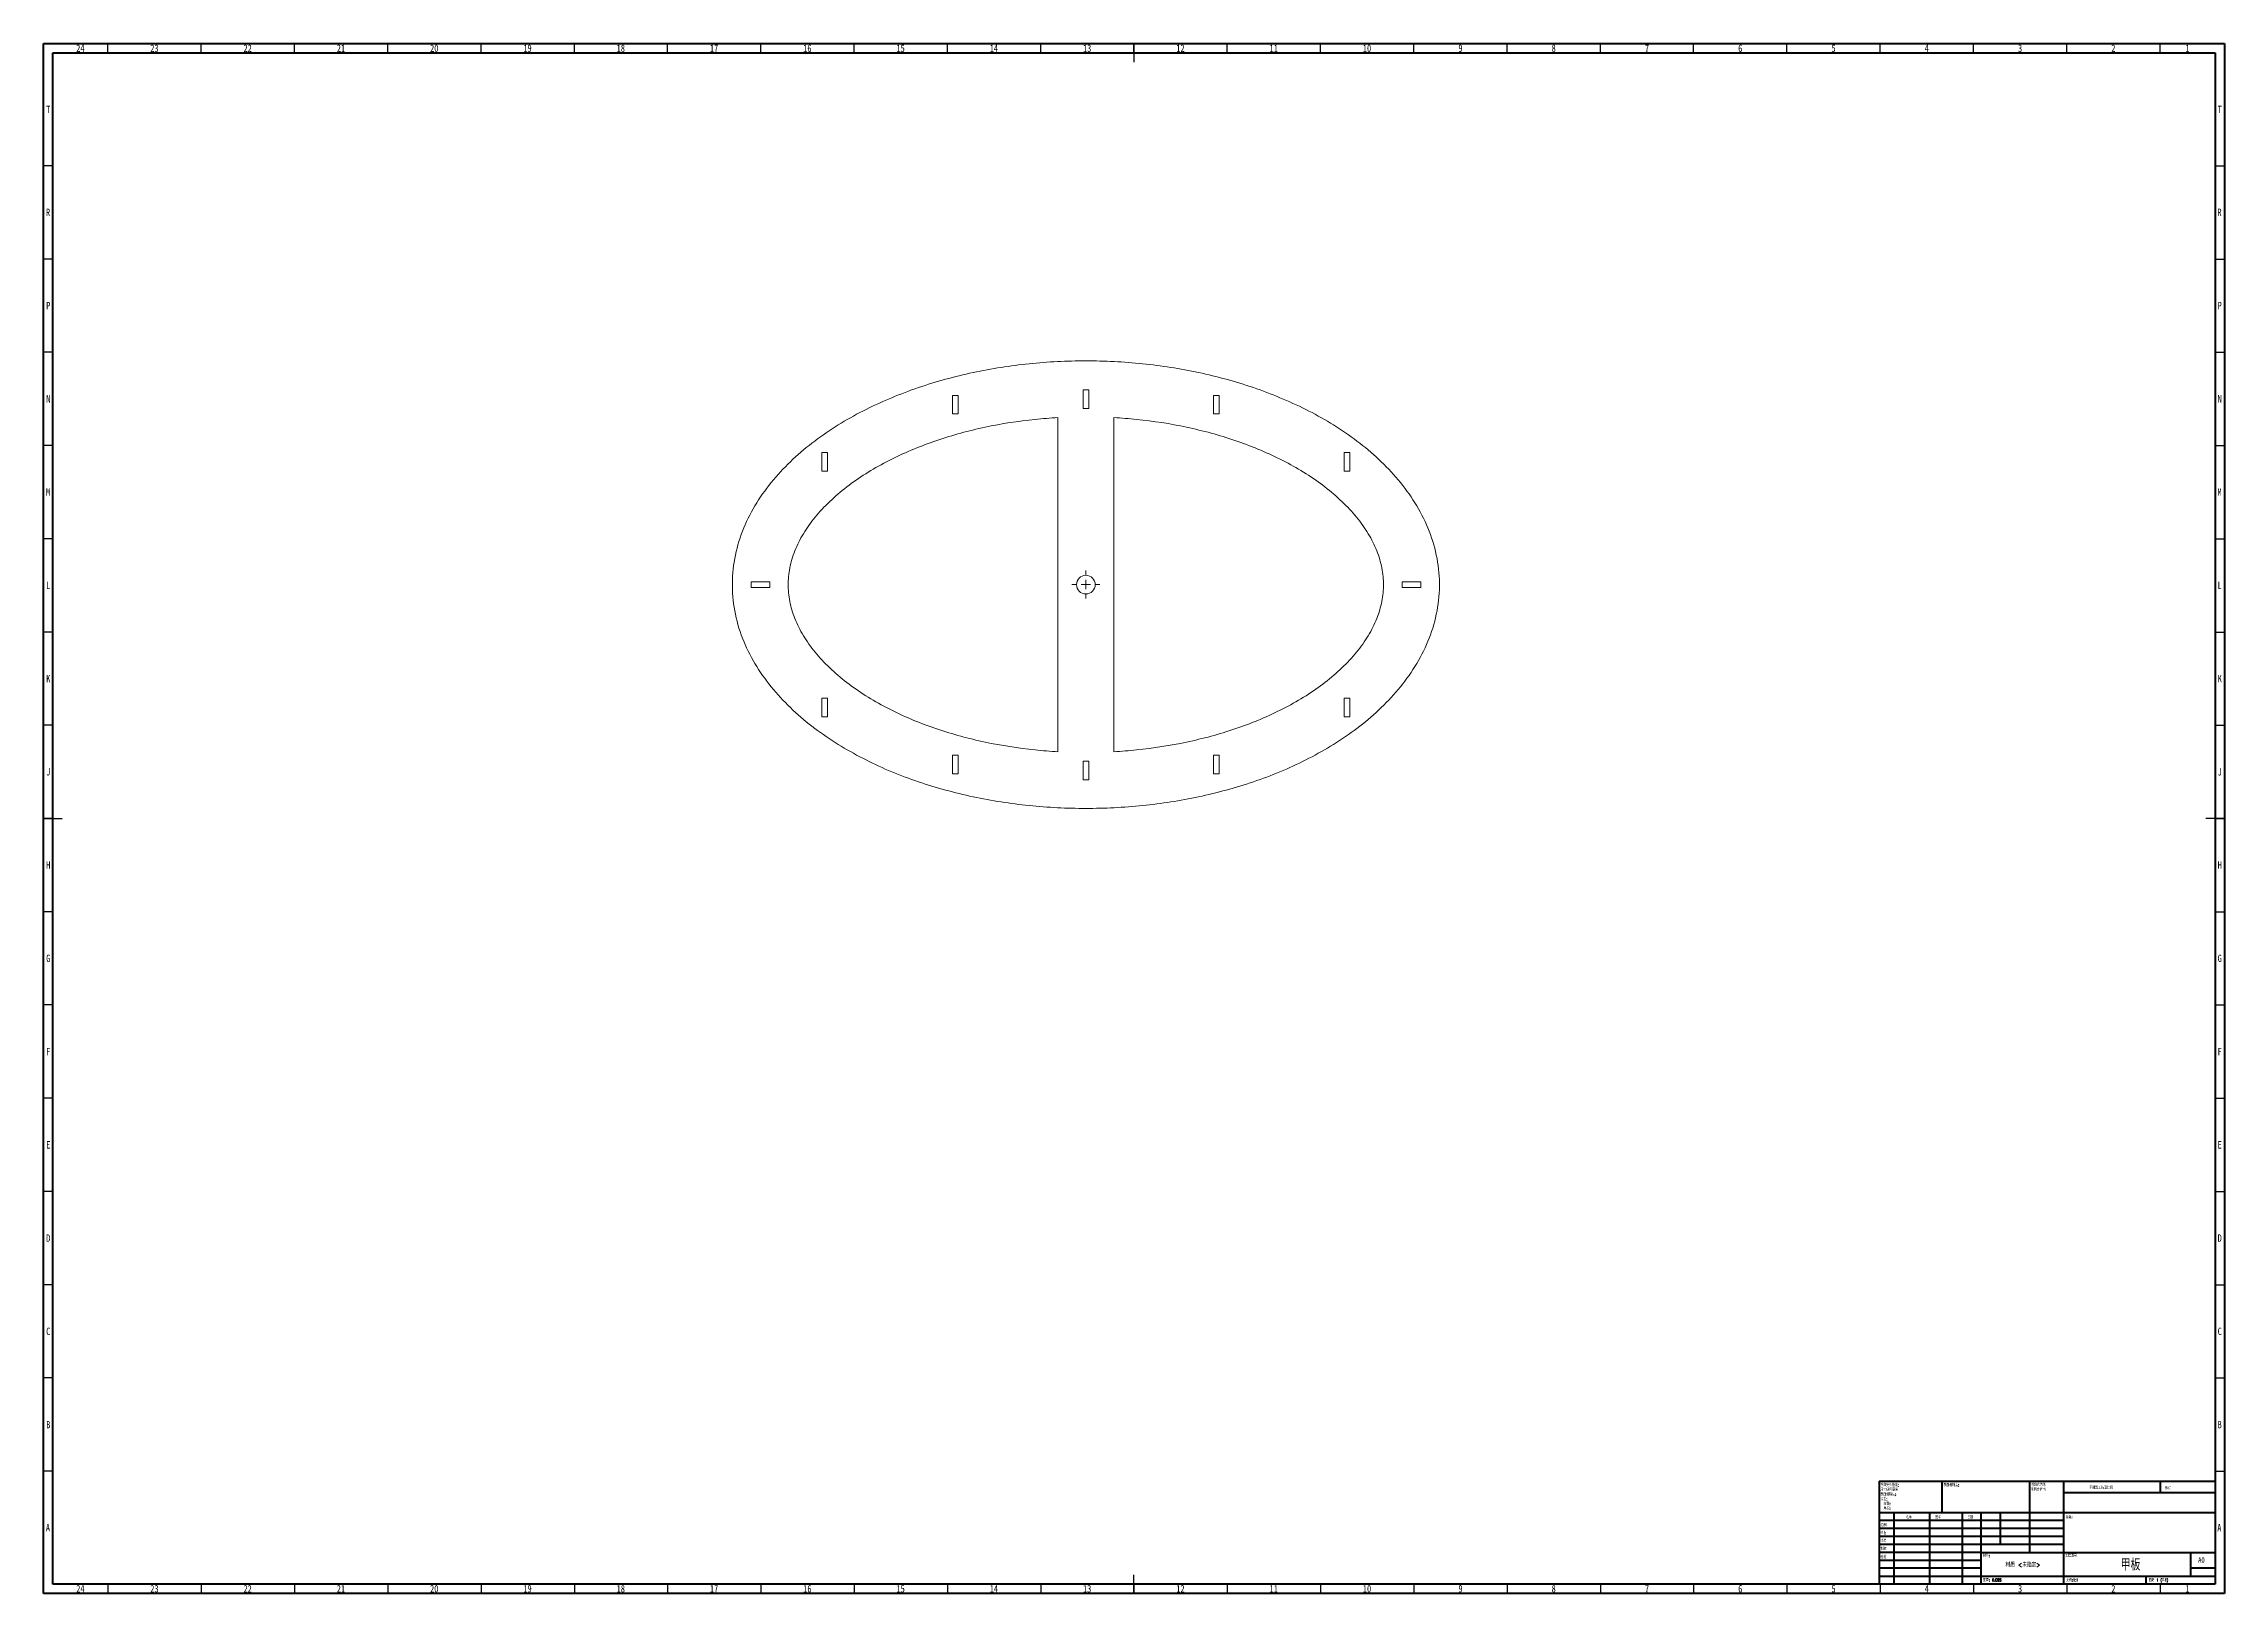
# Model space of a CAD drawing. Header units: millimetres. Extents: x 15 to 1184, y 5 to 836.
import ezdxf

# ---------------------------------------------------------------- set-up
doc = ezdxf.new("R2010")
doc.units = ezdxf.units.MM
doc.styles.add('SLDTEXTSTYLE0', font='TXT', dxfattribs={"width": 0.75})
doc.styles.add('SLDTEXTSTYLE1', font='TXT', dxfattribs={"width": 0.75, "bigfont": 'bigfont'})
doc.styles.add('SLDTEXTSTYLE2', font='TXT', dxfattribs={"width": 0.694444, "bigfont": 'bigfont'})

# ---------------------------------------------------------------- blocks, each defined once
blk = doc.blocks.new('SW_NOTE_0')
at = {"color": 0, "linetype": 'Continuous', "lineweight": 0, "char_height": 1.5, "attachment_point": 1, "style": 'SLDTEXTSTYLE1'}
for s, insert in [('\\M+18F9C\\M+194F1另\\M+18A4F\\M+18E77\\M+192E8:', (0, 1.9)), ('\\M+18EDA\\M+190A1\\M+18E67\\M+19770\\M+19F7C\\M+195C4', (0, -0.6)), ('\\M+1955C\\M+196CA\\M+19165糙\\M+19378:', (0, -3.1)), ('\\M+18CF6\\M+18DB7:', (0, -5.6)), ('线\\M+190AB:', (1.7, -8.1)), ('\\M+18A70\\M+19378:', (1.7, -10.6))]:
    blk.add_mtext(s, dxfattribs=dict(at, insert=insert))
blk = doc.blocks.new('SW_NOTE_1')
at = {"color": 0, "linetype": 'Continuous', "lineweight": 0, "char_height": 1.5, "attachment_point": 1, "style": 'SLDTEXTSTYLE1'}
for s, insert in [('\\M+18FAB锐边\\M+190B4\\M+18F9C', (0, 1.9)), ('\\M+196D1\\M+18E68\\M+19BF3\\M+190DC\\M+19266', (0, -0.6))]:
    blk.add_mtext(s, dxfattribs=dict(at, insert=insert))
blk = doc.blocks.new('SW_CENTERMARKSYMBOL_0')
at = {"color": 0, "linetype": 'Continuous', "lineweight": 0}
for p, q in [((-5, 0), (-7.5, 0)), ((0, 0), (-2.5, 0)), ((0, 5), (0, 7.5)), ((0, 0), (0, 2.5)), ((0, 0), (0, -2.5)), ((0, 0), (2.5, 0)), ((5, 0), (7.5, 0)), ((0, -5), (0, -7.5))]:
    blk.add_line(p, q, dxfattribs=at)

msp = doc.modelspace()

# ---------------------------------------------------------------- linework, layer by layer
at = {"color": 7, "linetype": 'Continuous', "lineweight": 60}
for p, q in [((15, 5), (15, 836)), ((15, 836), (1184, 836)), ((20, 10), (20, 831)), ((20, 831), (1179, 831)), ((1179, 831), (1179, 10)), ((1184, 836), (1184, 5)), ((1184, 5), (15, 5)), ((1179, 10), (20, 10))]:
    msp.add_line(p, q, dxfattribs=at)
at = {"color": 7, "linetype": 'Continuous', "lineweight": 30}
for p, q in [((49.5, 831), (49.5, 836)), ((99.5, 831), (99.5, 836)), ((149.5, 831), (149.5, 836)), ((199.5, 831), (199.5, 836)), ((249.5, 831), (249.5, 836)), ((299.5, 831), (299.5, 836)), ((349.5, 831), (349.5, 836)), ((399.5, 831), (399.5, 836)), ((449.5, 831), (449.5, 836)), ((499.5, 831), (499.5, 836)), ((549.5, 831), (549.5, 836)), ((599.5, 836), (599.5, 826)), ((599.5, 831), (599.5, 836)), ((649.5, 831), (649.5, 836)), ((699.5, 831), (699.5, 836)), ((749.5, 831), (749.5, 836)), ((799.5, 831), (799.5, 836)), ((849.5, 831), (849.5, 836)), ((899.5, 831), (899.5, 836)), ((949.5, 831), (949.5, 836)), ((999.5, 831), (999.5, 836)), ((1049.5, 831), (1049.5, 836)), ((1099.5, 831), (1099.5, 836)), ((1149.5, 831), (1149.5, 836)), ((20, 770.5), (15, 770.5)), ((1179, 770.5), (1184, 770.5)), ((20, 720.5), (15, 720.5)), ((1179, 720.5), (1184, 720.5)), ((20, 670.5), (15, 670.5)), ((1179, 670.5), (1184, 670.5)), ((20, 620.5), (15, 620.5)), ((1179, 620.5), (1184, 620.5)), ((20, 570.5), (15, 570.5)), ((1179, 570.5), (1184, 570.5)), ((20, 520.5), (15, 520.5)), ((1179, 520.5), (1184, 520.5)), ((20, 470.5), (15, 470.5)), ((1179, 470.5), (1184, 470.5)), ((15, 420.5), (25, 420.5)), ((20, 420.5), (15, 420.5)), ((1184, 420.5), (1174, 420.5)), ((1179, 420.5), (1184, 420.5)), ((20, 370.5), (15, 370.5)), ((1179, 370.5), (1184, 370.5)), ((20, 320.5), (15, 320.5)), ((1179, 320.5), (1184, 320.5)), ((20, 270.5), (15, 270.5)), ((1179, 270.5), (1184, 270.5)), ((20, 220.5), (15, 220.5)), ((1179, 220.5), (1184, 220.5)), ((20, 170.5), (15, 170.5)), ((1179, 170.5), (1184, 170.5)), ((20, 120.5), (15, 120.5)), ((1179, 120.5), (1184, 120.5)), ((20, 70.5), (15, 70.5)), ((1179, 70.5), (1184, 70.5)), ((599.5, 5), (599.5, 15)), ((49.5, 10), (49.5, 5)), ((99.5, 10), (99.5, 5)), ((149.5, 10), (149.5, 5)), ((199.5, 10), (199.5, 5)), ((249.5, 10), (249.5, 5)), ((299.5, 10), (299.5, 5)), ((349.5, 10), (349.5, 5)), ((399.5, 10), (399.5, 5)), ((449.5, 10), (449.5, 5)), ((499.5, 10), (499.5, 5)), ((549.5, 10), (549.5, 5)), ((599.5, 10), (599.5, 5)), ((649.5, 10), (649.5, 5)), ((699.5, 10), (699.5, 5)), ((749.5, 10), (749.5, 5)), ((799.5, 10), (799.5, 5)), ((849.5, 10), (849.5, 5)), ((899.5, 10), (899.5, 5)), ((949.5, 10), (949.5, 5)), ((999.5, 10), (999.5, 5)), ((1049.5, 10), (1049.5, 5)), ((1099.5, 10), (1099.5, 5)), ((1149.5, 10), (1149.5, 5))]:
    msp.add_line(p, q, dxfattribs=at)
at = {"color": 7, "linetype": 'Continuous', "lineweight": 15}
for p, q in [((505.2, 647.4), (502.2, 647.4)), ((502.2, 647.4), (502.2, 637.4)), ((505.2, 637.4), (505.2, 647.4)), ((575.2, 650.4), (572.2, 650.4)), ((572.2, 650.4), (572.2, 640.4)), ((575.2, 640.4), (575.2, 650.4)), ((645.2, 647.4), (642.2, 647.4)), ((642.2, 647.4), (642.2, 637.4)), ((645.2, 637.4), (645.2, 647.4)), ((502.2, 637.4), (505.2, 637.4)), ((558.7, 456.3), (558.7, 635.5)), ((572.2, 640.4), (575.2, 640.4)), ((588.7, 456.3), (588.7, 635.5)), ((642.2, 637.4), (645.2, 637.4)), ((435.2, 616.7), (432.2, 616.7)), ((432.2, 616.7), (432.2, 606.7)), ((435.2, 606.7), (435.2, 616.7)), ((715.2, 616.7), (712.2, 616.7)), ((712.2, 616.7), (712.2, 606.7)), ((715.2, 606.7), (715.2, 616.7)), ((432.2, 606.7), (435.2, 606.7)), ((712.2, 606.7), (715.2, 606.7)), ((384.2, 548.6), (384.2, 543.2)), ((404.2, 547.4), (394.2, 547.4)), ((394.2, 547.4), (394.2, 544.4)), ((394.2, 544.4), (404.2, 544.4)), ((404.2, 544.4), (404.2, 547.4)), ((414.2, 548), (414.2, 543.8)), ((733.2, 548), (733.2, 543.8)), ((753.2, 547.4), (743.2, 547.4)), ((743.2, 547.4), (743.2, 544.4)), ((743.2, 544.4), (753.2, 544.4)), ((753.2, 544.4), (753.2, 547.4)), ((763.2, 548.6), (763.2, 543.2)), ((435.2, 485), (432.2, 485)), ((432.2, 485), (432.2, 475)), ((435.2, 475), (435.2, 485)), ((715.2, 485), (712.2, 485)), ((712.2, 485), (712.2, 475)), ((715.2, 475), (715.2, 485)), ((432.2, 475), (435.2, 475)), ((712.2, 475), (715.2, 475)), ((505.2, 454.4), (502.2, 454.4)), ((502.2, 454.4), (502.2, 444.4)), ((502.2, 444.4), (505.2, 444.4)), ((505.2, 444.4), (505.2, 454.4)), ((575.2, 451.3), (572.2, 451.3)), ((572.2, 451.3), (572.2, 441.3)), ((575.2, 441.3), (575.2, 451.3)), ((645.2, 454.4), (642.2, 454.4)), ((642.2, 454.4), (642.2, 444.4)), ((642.2, 444.4), (645.2, 444.4)), ((645.2, 444.4), (645.2, 454.4)), ((572.2, 441.3), (575.2, 441.3))]:
    msp.add_line(p, q, dxfattribs=at)
at = {"color": 7, "linetype": 'Continuous', "lineweight": 40}
for p, q in [((999, 65.2), (1179, 65.2)), ((999, 65.2), (999, 10)), ((1032.8, 48.2), (1032.8, 65.2)), ((1079.6, 65.2), (1079.6, 27)), ((1097.8, 65.2), (1097.8, 10)), ((1179, 58.9), (1097.8, 58.9)), ((1149.8, 58.9), (1149.8, 65.2)), ((1179, 48.2), (999, 48.2)), ((1006.8, 48.2), (1006.8, 10)), ((1026, 48.2), (1026, 10)), ((1043.4, 48.2), (1043.4, 10)), ((1053.6, 10), (1053.6, 48.2)), ((1064, 31.2), (1064, 48.2)), ((1097.8, 44), (999, 44)), ((1097.8, 39.8), (999, 39.8)), ((1097.8, 35.5), (999, 35.5)), ((1097.8, 31.2), (999, 31.2)), ((1053.6, 27), (999, 27)), ((1053.6, 27), (1179, 27)), ((1166, 14.2), (1166, 27)), ((1053.6, 22.7), (999, 22.7)), ((1053.6, 18.5), (999, 18.5)), ((999, 14.2), (1179, 14.2)), ((1142, 10), (1142, 14.2)), ((1179, 18.5), (1166, 18.5))]:
    msp.add_line(p, q, dxfattribs=at)
at = {"color": 7, "linetype": 'Continuous', "lineweight": 15}
msp.add_circle((573.7, 545.9), 5, dxfattribs=at)
for points, knots in [([(384.2, 548.6), (384.4, 553.6), (385.1, 558.7), (387.4, 568.5), (389, 573.4), (393.1, 582.7), (395.5, 587.1), (401.1, 595.6), (404.1, 599.7), (410.8, 607.4), (414.3, 611), (421.8, 617.8), (425.8, 621), (434, 627.1), (438.2, 629.9), (446.9, 635.1), (451.3, 637.6), (460.4, 642.1), (465, 644.2), (474.4, 648.1), (479.1, 649.9), (493.5, 654.8), (503.3, 657.5), (523.2, 661.7), (533.2, 663.3), (553.4, 665.4), (563.5, 665.9), (583.8, 665.9), (594, 665.4), (614.2, 663.3), (624.2, 661.7), (644.1, 657.5), (653.9, 654.8), (668.3, 649.9), (673, 648.1), (682.4, 644.2), (687, 642.1), (696.1, 637.6), (700.5, 635.1), (709.2, 629.9), (713.4, 627.1), (721.6, 621), (725.5, 617.8), (733, 611), (736.6, 607.4), (743.2, 599.7), (746.3, 595.6), (751.8, 587.1), (754.3, 582.7), (758.3, 573.4), (760, 568.5), (762.3, 558.7), (763, 553.6), (763.2, 548.6)], [0, 0, 0, 0, 0.03125, 0.03125, 0.0625, 0.0625, 0.09375, 0.09375, 0.125, 0.125, 0.15625, 0.15625, 0.1875, 0.1875, 0.21875, 0.21875, 0.25, 0.25, 0.28125, 0.28125, 0.3125, 0.3125, 0.375, 0.375, 0.4375, 0.4375, 0.5, 0.5, 0.5625, 0.5625, 0.625, 0.625, 0.6875, 0.6875, 0.71875, 0.71875, 0.75, 0.75, 0.78125, 0.78125, 0.8125, 0.8125, 0.84375, 0.84375, 0.875, 0.875, 0.90625, 0.90625, 0.9375, 0.9375, 0.96875, 0.96875, 1, 1, 1, 1]), ([(414.2, 548), (414.3, 549.5), (414.5, 552.5), (415.7, 558.7), (418.4, 566.4), (423.4, 575.5), (432.4, 587.2), (447.3, 600.6), (469.2, 613.7), (493.6, 623.7), (519.5, 630.8), (541.5, 634.2), (554.6, 635.2), (558.7, 635.5)], [0.0015687, 0.0015687, 0.0015687, 0.0015687, 0.0171447, 0.0327206, 0.0638726, 0.0950246, 0.1261765, 0.1884804, 0.2507843, 0.3130882, 0.3753922, 0.4376961, 0.4657453, 0.4657453, 0.4657453, 0.4657453]), ([(588.7, 635.5), (592.8, 635.2), (605.9, 634.2), (627.9, 630.8), (653.8, 623.7), (678.2, 613.7), (700.1, 600.6), (715, 587.2), (723.9, 575.5), (729, 566.4), (731.6, 558.7), (732.8, 552.5), (733.1, 549.5), (733.2, 548)], [0.5342547, 0.5342547, 0.5342547, 0.5342547, 0.5623039, 0.6246078, 0.6869117, 0.7492156, 0.8115195, 0.8738234, 0.9049754, 0.9361274, 0.9672793, 0.9828553, 0.9984313, 0.9984313, 0.9984313, 0.9984313]), ([(384.2, 543.2), (384.4, 538.1), (385.1, 533.1), (387.4, 523.2), (389, 518.4), (393.1, 509.1), (395.5, 504.6), (401.1, 496.1), (404.1, 492.1), (410.8, 484.4), (414.3, 480.8), (421.8, 473.9), (425.8, 470.7), (434, 464.7), (438.2, 461.9), (446.9, 456.6), (451.3, 454.2), (460.4, 449.6), (465, 447.5), (474.4, 443.6), (479.1, 441.8), (493.5, 436.9), (503.3, 434.3), (523.2, 430), (533.2, 428.5), (553.4, 426.4), (563.5, 425.9), (583.8, 425.9), (594, 426.4), (614.2, 428.5), (624.2, 430), (644.1, 434.3), (653.9, 436.9), (668.3, 441.8), (673, 443.6), (682.4, 447.5), (687, 449.6), (696.1, 454.2), (700.5, 456.6), (709.2, 461.9), (713.4, 464.7), (721.6, 470.7), (725.5, 473.9), (733, 480.8), (736.6, 484.4), (743.2, 492.1), (746.3, 496.1), (751.8, 504.6), (754.3, 509.1), (758.3, 518.4), (760, 523.2), (762.3, 533.1), (763, 538.1), (763.2, 543.2)], [0, 0, 0, 0, 0.03125, 0.03125, 0.0625, 0.0625, 0.09375, 0.09375, 0.125, 0.125, 0.15625, 0.15625, 0.1875, 0.1875, 0.21875, 0.21875, 0.25, 0.25, 0.28125, 0.28125, 0.3125, 0.3125, 0.375, 0.375, 0.4375, 0.4375, 0.5, 0.5, 0.5625, 0.5625, 0.625, 0.625, 0.6875, 0.6875, 0.71875, 0.71875, 0.75, 0.75, 0.78125, 0.78125, 0.8125, 0.8125, 0.84375, 0.84375, 0.875, 0.875, 0.90625, 0.90625, 0.9375, 0.9375, 0.96875, 0.96875, 1, 1, 1, 1]), ([(558.7, 456.3), (554.6, 456.5), (541.5, 457.6), (519.5, 461), (493.6, 468), (469.2, 478), (447.3, 491.1), (432.4, 504.5), (423.4, 516.2), (418.4, 525.4), (415.7, 533.1), (414.5, 539.2), (414.3, 542.3), (414.2, 543.8)], [0.5342547, 0.5342547, 0.5342547, 0.5342547, 0.5623039, 0.6246078, 0.6869117, 0.7492156, 0.8115195, 0.8738234, 0.9049754, 0.9361274, 0.9672793, 0.9828553, 0.9984313, 0.9984313, 0.9984313, 0.9984313]), ([(733.2, 543.8), (733.1, 542.3), (732.8, 539.2), (731.6, 533.1), (729, 525.4), (723.9, 516.2), (715, 504.5), (700.1, 491.1), (678.2, 478), (653.8, 468), (627.9, 461), (605.9, 457.6), (592.8, 456.5), (588.7, 456.3)], [0.0015687, 0.0015687, 0.0015687, 0.0015687, 0.0171447, 0.0327206, 0.0638726, 0.0950246, 0.1261765, 0.1884804, 0.2507843, 0.3130882, 0.3753922, 0.4376961, 0.4657452, 0.4657452, 0.4657452, 0.4657452])]:
    msp.add_open_spline(points, degree=3, knots=knots, dxfattribs=at)

# ---------------------------------------------------------------- block references
at = {"color": 7, "linetype": 'Continuous', "lineweight": 0}
for name, p in [('SW_CENTERMARKSYMBOL_0', (573.7, 545.9)), ('SW_NOTE_0', (999.6, 62)), ('SW_NOTE_1', (1080.3, 62.1))]:
    msp.add_blockref(name, p, dxfattribs=at)

# ---------------------------------------------------------------- texts
for s, insert, char_height, attachment_point, style in [('24', (34.7, 835.5), 3.97, 2, 'SLDTEXTSTYLE0'), ('23', (74.4, 835.5), 3.97, 2, 'SLDTEXTSTYLE0'), ('22', (124.4, 835.5), 3.97, 2, 'SLDTEXTSTYLE0'), ('21', (174.4, 835.5), 3.97, 2, 'SLDTEXTSTYLE0'), ('20', (224.4, 835.5), 3.97, 2, 'SLDTEXTSTYLE0'), ('19', (274.4, 835.5), 3.97, 2, 'SLDTEXTSTYLE0'), ('18', (324.4, 835.5), 3.97, 2, 'SLDTEXTSTYLE0'), ('17', (374.4, 835.5), 3.97, 2, 'SLDTEXTSTYLE0'), ('16', (424.4, 835.5), 3.97, 2, 'SLDTEXTSTYLE0'), ('15', (474.4, 835.5), 3.97, 2, 'SLDTEXTSTYLE0'), ('14', (524.4, 835.5), 3.97, 2, 'SLDTEXTSTYLE0'), ('13', (574.4, 835.5), 3.97, 2, 'SLDTEXTSTYLE0'), ('12', (624.4, 835.5), 3.97, 2, 'SLDTEXTSTYLE0'), ('11', (674.4, 835.5), 3.97, 2, 'SLDTEXTSTYLE0'), ('10', (724.4, 835.5), 3.97, 2, 'SLDTEXTSTYLE0'), ('9', (774.5, 835.5), 3.97, 2, 'SLDTEXTSTYLE0'), ('8', (824.5, 835.5), 3.97, 2, 'SLDTEXTSTYLE0'), ('7', (874.5, 835.5), 3.97, 2, 'SLDTEXTSTYLE0'), ('6', (924.5, 835.5), 3.97, 2, 'SLDTEXTSTYLE0'), ('5', (974.5, 835.5), 3.97, 2, 'SLDTEXTSTYLE0'), ('4', (1024.5, 835.5), 3.97, 2, 'SLDTEXTSTYLE0'), ('3', (1074.5, 835.5), 3.97, 2, 'SLDTEXTSTYLE0'), ('2', (1124.5, 835.5), 3.97, 2, 'SLDTEXTSTYLE0'), ('1', (1164.2, 835.5), 3.97, 2, 'SLDTEXTSTYLE0'), ('T', (17.5, 802.7), 3.97, 2, 'SLDTEXTSTYLE0'), ('T', (1181.5, 802.7), 3.97, 2, 'SLDTEXTSTYLE0'), ('R', (17.4, 747.5), 3.97, 2, 'SLDTEXTSTYLE0'), ('R', (1181.4, 747.5), 3.97, 2, 'SLDTEXTSTYLE0'), ('P', (17.5, 697.5), 3.97, 2, 'SLDTEXTSTYLE0'), ('P', (1181.5, 697.5), 3.97, 2, 'SLDTEXTSTYLE0'), ('N', (17.5, 647.5), 3.97, 2, 'SLDTEXTSTYLE0'), ('N', (1181.5, 647.5), 3.97, 2, 'SLDTEXTSTYLE0'), ('M', (17.4, 597.5), 3.97, 2, 'SLDTEXTSTYLE0'), ('M', (1181.4, 597.5), 3.97, 2, 'SLDTEXTSTYLE0'), ('L', (17.5, 547.5), 3.97, 2, 'SLDTEXTSTYLE0'), ('L', (1181.5, 547.5), 3.97, 2, 'SLDTEXTSTYLE0'), ('K', (17.5, 497.5), 3.97, 2, 'SLDTEXTSTYLE0'), ('K', (1181.5, 497.5), 3.97, 2, 'SLDTEXTSTYLE0'), ('J', (17.5, 447.5), 3.97, 2, 'SLDTEXTSTYLE0'), ('J', (1181.5, 447.5), 3.97, 2, 'SLDTEXTSTYLE0'), ('H', (17.5, 397.5), 3.97, 2, 'SLDTEXTSTYLE0'), ('H', (1181.5, 397.5), 3.97, 2, 'SLDTEXTSTYLE0'), ('G', (17.5, 347.5), 3.97, 2, 'SLDTEXTSTYLE0'), ('G', (1181.5, 347.5), 3.97, 2, 'SLDTEXTSTYLE0'), ('F', (17.5, 297.5), 3.97, 2, 'SLDTEXTSTYLE0'), ('F', (1181.5, 297.5), 3.97, 2, 'SLDTEXTSTYLE0'), ('E', (17.5, 247.5), 3.97, 2, 'SLDTEXTSTYLE0'), ('E', (1181.5, 247.5), 3.97, 2, 'SLDTEXTSTYLE0'), ('D', (17.5, 197.5), 3.97, 2, 'SLDTEXTSTYLE0'), ('D', (1181.5, 197.5), 3.97, 2, 'SLDTEXTSTYLE0'), ('C', (17.5, 147.5), 3.97, 2, 'SLDTEXTSTYLE0'), ('C', (1181.5, 147.5), 3.97, 2, 'SLDTEXTSTYLE0'), ('B', (17.5, 97.5), 3.97, 2, 'SLDTEXTSTYLE0'), ('B', (1181.5, 97.5), 3.97, 2, 'SLDTEXTSTYLE0'), ('\\M+1955C\\M+196CA\\M+19165糙\\M+19378:', (1033.4, 63.9), 1.5, 1, 'SLDTEXTSTYLE1'), ('\\M+19573调\\M+190AE\\M+18D48\\M+192F6图\\M+194E4\\M+197E1', (1111.6, 62.5), 1.5, 1, 'SLDTEXTSTYLE1'), ('\\M+18F43订', (1152.3, 62.3), 1.5, 1, 'SLDTEXTSTYLE1'), ('A', (17.3, 42.2), 3.97, 2, 'SLDTEXTSTYLE0'), ('绘\\M+190A7', (999.7, 42.4), 1.5, 1, 'SLDTEXTSTYLE1'), ('检查', (999.6, 38.2), 1.5, 1, 'SLDTEXTSTYLE1'), ('\\M+196BC\\M+18FCC', (1013.3, 46.5), 1.5, 1, 'SLDTEXTSTYLE1'), ('签\\M+196BC', (1029, 46.6), 1.5, 1, 'SLDTEXTSTYLE1'), ('\\M+193FA\\M+18AFA', (1046.2, 46.6), 1.5, 1, 'SLDTEXTSTYLE1'), ('标题:', (1099, 46.6), 1.5, 1, 'SLDTEXTSTYLE1'), ('A', (1181.3, 42.2), 3.97, 2, 'SLDTEXTSTYLE0'), ('\\M+194E1\\M+18F79', (999.6, 34.2), 1.5, 1, 'SLDTEXTSTYLE1'), ('\\M+190A7\\M+191A2', (999.7, 29.7), 1.5, 1, 'SLDTEXTSTYLE1'), ('验检', (999.7, 25.3), 1.5, 1, 'SLDTEXTSTYLE1'), ('\\M+18DDE\\M+197BF:', (1054.6, 26), 1.5, 1, 'SLDTEXTSTYLE1'), ('\\M+18D48\\M+192F6图\\M+18D86', (1098.6, 26), 1.5, 1, 'SLDTEXTSTYLE1'), ('\\M+18D62\\M+194C2', (1133.7, 23.6), 6.35, 2, 'SLDTEXTSTYLE1'), ('A0', (1169.9, 24.4), 2.91, 1, 'SLDTEXTSTYLE0'), ('\\M+18F64\\M+197CA: 0.095', (1054.6, 12.9), 1.499, 1, 'SLDTEXTSTYLE1'), ('\\M+18DDE质 <\\M+196A2\\M+18E77\\M+192E8>', (1076, 21.5), 2.381, 2, 'SLDTEXTSTYLE1'), ('\\M+194E4\\M+197E1:1:1', (1099.1, 12.9), 1.5, 1, 'SLDTEXTSTYLE1'), ('图纸 1 (\\M+18BA41)', (1143.5, 12.9), 1.5, 1, 'SLDTEXTSTYLE2'), ('24', (34.7, 9.5), 3.97, 2, 'SLDTEXTSTYLE0'), ('23', (74.4, 9.5), 3.97, 2, 'SLDTEXTSTYLE0'), ('22', (124.4, 9.5), 3.97, 2, 'SLDTEXTSTYLE0'), ('21', (174.4, 9.5), 3.97, 2, 'SLDTEXTSTYLE0'), ('20', (224.4, 9.5), 3.97, 2, 'SLDTEXTSTYLE0'), ('19', (274.4, 9.5), 3.97, 2, 'SLDTEXTSTYLE0'), ('18', (324.4, 9.5), 3.97, 2, 'SLDTEXTSTYLE0'), ('17', (374.4, 9.5), 3.97, 2, 'SLDTEXTSTYLE0'), ('16', (424.4, 9.5), 3.97, 2, 'SLDTEXTSTYLE0'), ('15', (474.4, 9.5), 3.97, 2, 'SLDTEXTSTYLE0'), ('14', (524.4, 9.5), 3.97, 2, 'SLDTEXTSTYLE0'), ('13', (574.4, 9.5), 3.97, 2, 'SLDTEXTSTYLE0'), ('12', (624.4, 9.5), 3.97, 2, 'SLDTEXTSTYLE0'), ('11', (674.4, 9.5), 3.97, 2, 'SLDTEXTSTYLE0'), ('10', (724.4, 9.5), 3.97, 2, 'SLDTEXTSTYLE0'), ('9', (774.5, 9.5), 3.97, 2, 'SLDTEXTSTYLE0'), ('8', (824.5, 9.5), 3.97, 2, 'SLDTEXTSTYLE0'), ('7', (874.5, 9.5), 3.97, 2, 'SLDTEXTSTYLE0'), ('6', (924.5, 9.5), 3.97, 2, 'SLDTEXTSTYLE0'), ('5', (974.5, 9.5), 3.97, 2, 'SLDTEXTSTYLE0'), ('4', (1024.5, 9.5), 3.97, 2, 'SLDTEXTSTYLE0'), ('3', (1074.5, 9.5), 3.97, 2, 'SLDTEXTSTYLE0'), ('2', (1124.5, 9.5), 3.97, 2, 'SLDTEXTSTYLE0'), ('1', (1164.2, 9.5), 3.97, 2, 'SLDTEXTSTYLE0')]:
    msp.add_mtext(s, dxfattribs=dict(at, insert=insert, char_height=char_height, attachment_point=attachment_point, style=style))

doc.saveas('drawing.dxf')
